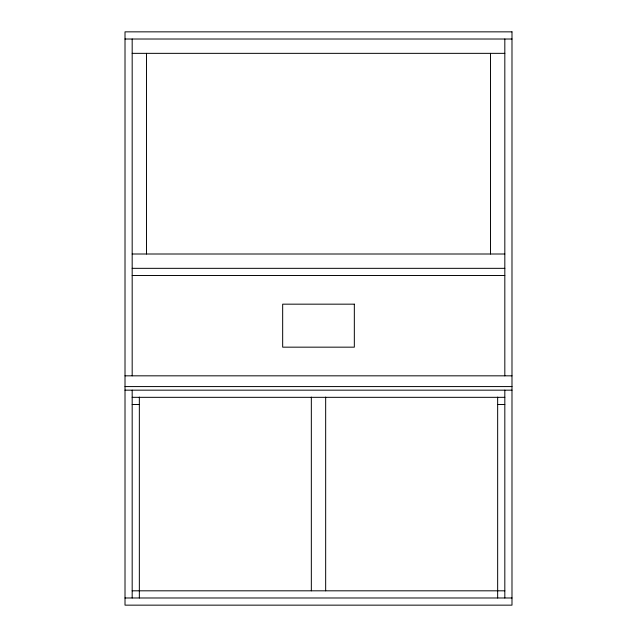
<?xml version="1.0" encoding="UTF-8"?>
<svg xmlns="http://www.w3.org/2000/svg" width="637" height="637" viewBox="0 0 637 637"><rect width="100%" height="100%" fill="white"/><g stroke="black" fill="none" stroke-linecap="round" stroke-linejoin="round"><path stroke-width="0.96" d="M125.011 39.016L511.989 39.016M132.178 53.349L504.822 53.349M132.178 254.004L504.822 254.004M132.178 268.336L504.822 268.336M132.178 275.502L504.822 275.502M125.011 375.83L511.989 375.83M125.011 386.579L511.989 386.579M125.011 390.163L511.989 390.163M132.178 397.329L504.822 397.329M132.178 404.495L139.344 404.495M497.656 404.495L504.822 404.495M132.178 590.817L504.822 590.817M125.011 597.984L511.989 597.984M504.822 39.016L504.822 375.83M504.822 390.163L504.822 597.984M497.656 397.114L497.656 597.984M490.49 53.349L490.49 254.004M325.666 397.114L325.666 590.817M311.334 397.114L311.334 590.817M146.51 53.349L146.51 254.004M139.344 397.114L139.344 597.984M132.178 39.016L132.178 375.83M132.178 390.163L132.178 597.984M511.989 31.85L125.011 31.85L125.011 605.15L511.989 605.15L511.989 31.85M354.331 304.168L282.669 304.168L282.669 347.165L354.331 347.165L354.331 304.168"/></g></svg>
